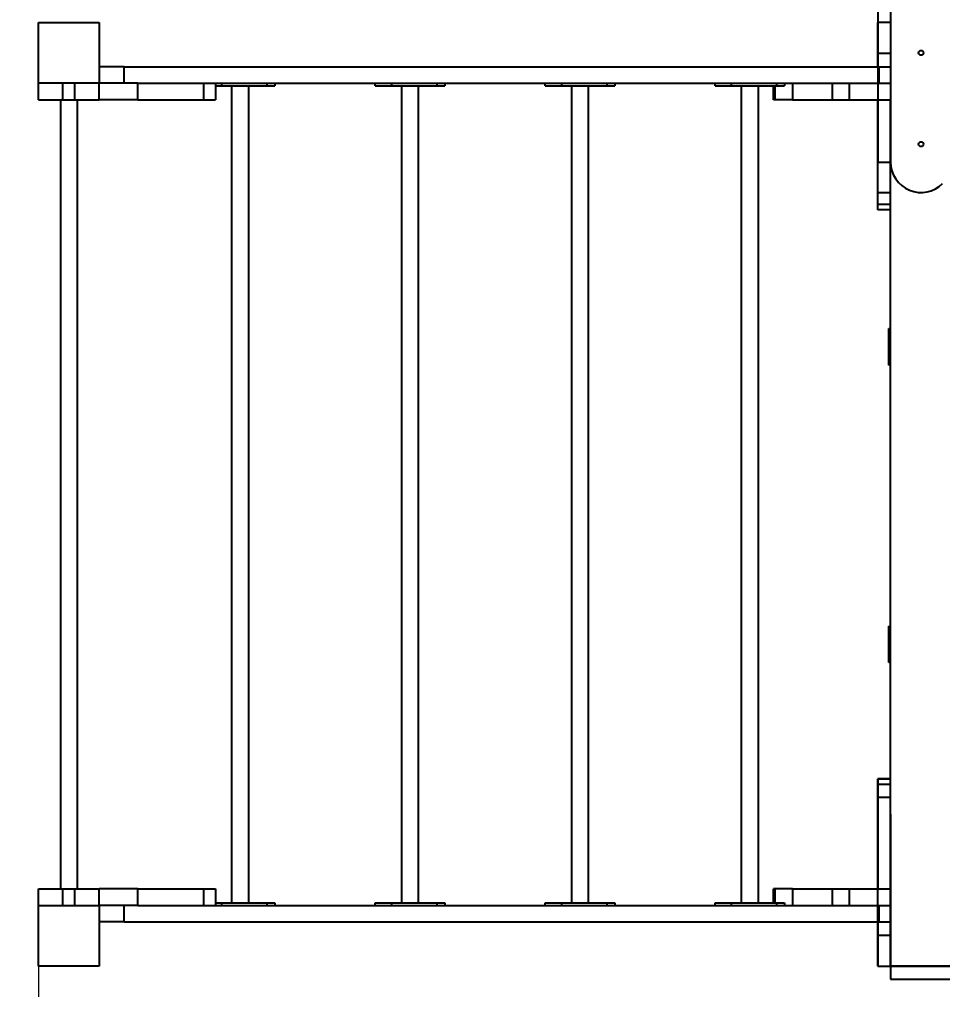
# Model space of a CAD drawing. Header units: millimetres. Extents: x -5107 to 5368, y -4871 to 3692.
# Drawn here: x -2863 to -1347, y -847 to 747 of the extents above; entities that cross this region are included whole.
import ezdxf

# ---------------------------------------------------------------- set-up
doc = ezdxf.new("R2010")
doc.units = ezdxf.units.MM
for name, color, linetype in [('DIKOM_ОБЪЕКТ', 7, 'Continuous'), ('DIKOM_РАЗМЕР_ЗОНА', 7, 'Continuous'), ('DIKOM_РАЗМЕР_ОБЪЕКТА', 7, 'Continuous')]:
    doc.layers.add(name, color=color, linetype=linetype)
doc.styles.add('style1', font='arial.ttf', dxfattribs={"width": 0.8})
doc.dimstyles.new('1-50', dxfattribs={"dimtxt": 300, "dimasz": 200, "dimexe": 100, "dimexo": 0, "dimgap": 100, "dimtad": 1, "dimdec": 0, "dimtxsty": 'style1', "dimcen": 0, "dimclrd": 7, "dimclre": 7, "dimadec": 1, "dimazin": 2, "dimtfac": 1, "dimtdec": 0, "dimtmove": 0, "dimatfit": 3, "dimfxl": 0, "dimlwd": 25, "dimlwe": 18, "dimarcsym": 0})

# ---------------------------------------------------------------- blocks, each defined once
blk = doc.blocks.new('*D0')
at = {"layer": 'Defpoints', "color": 0, "transparency": 16777216}
for p in [(3367.8, -130.8), (-2832.2, -728.1), (3367.8, -4175)]:
    blk.add_point(p, dxfattribs=at)
at = {"layer": 'DIKOM_РАЗМЕР_ОБЪЕКТА', "color": 7, "lineweight": 18, "transparency": 16777216}
for p, q in [((3367.8, -130.8), (3367.8, -4275)), ((-2832.2, -728.1), (-2832.2, -4275))]:
    blk.add_line(p, q, dxfattribs=at)
at = {"layer": 'DIKOM_РАЗМЕР_ОБЪЕКТА', "color": 7, "lineweight": 25, "transparency": 16777216}
blk.add_line((-2632.2, -4175), (3167.8, -4175), dxfattribs=at)
at = {"layer": 'DIKOM_РАЗМЕР_ОБЪЕКТА', "color": 7, "transparency": 16777216}
for points in [[(-2632.2, -4141.7), (-2632.2, -4208.3), (-2832.2, -4175)], [(3167.8, -4141.7), (3167.8, -4208.3), (3367.8, -4175)]]:
    blk.add_solid(points, dxfattribs=at)
at = {"layer": 'DIKOM_РАЗМЕР_ОБЪЕКТА', "color": 0, "transparency": 16777216, "insert": (267.8, -3921.8), "char_height": 300, "attachment_point": 5, "style": 'style1'}
blk.add_mtext('6200', dxfattribs=at)
blk = doc.blocks.new('*D1')
at = {"layer": 'Defpoints', "color": 0, "transparency": 16777216}
for p in [(-657.2, 2191.7), (-3179.7, -2108.3), (-657.2, -2108.3)]:
    blk.add_point(p, dxfattribs=at)
at = {"layer": 'DIKOM_РАЗМЕР_ОБЪЕКТА', "color": 7, "lineweight": 18, "transparency": 16777216}
for p, q in [((-657.2, 2191.7), (-3279.7, 2191.7)), ((-657.2, -2108.3), (-3279.7, -2108.3))]:
    blk.add_line(p, q, dxfattribs=at)
at = {"layer": 'DIKOM_РАЗМЕР_ОБЪЕКТА', "color": 7, "lineweight": 25, "transparency": 16777216}
blk.add_line((-3179.7, 1991.7), (-3179.7, -1908.3), dxfattribs=at)
at = {"layer": 'DIKOM_РАЗМЕР_ОБЪЕКТА', "color": 7, "transparency": 16777216}
for points in [[(-3213.1, 1991.7), (-3146.4, 1991.7), (-3179.7, 2191.7)], [(-3213.1, -1908.3), (-3146.4, -1908.3), (-3179.7, -2108.3)]]:
    blk.add_solid(points, dxfattribs=at)
at = {"layer": 'DIKOM_РАЗМЕР_ОБЪЕКТА', "color": 0, "transparency": 16777216, "insert": (-3433, -12.6), "char_height": 300, "attachment_point": 5, "rotation": 90, "style": 'style1'}
blk.add_mtext('4300', dxfattribs=at)
blk = doc.blocks.new('*D2')
at = {"layer": 'Defpoints', "color": 0, "transparency": 16777216}
for p in [(5367.8, -33.3), (-4332.2, -586.4), (5367.8, -4770.5)]:
    blk.add_point(p, dxfattribs=at)
at = {"layer": 'DIKOM_РАЗМЕР_ЗОНА', "color": 7, "lineweight": 18, "transparency": 16777216}
for p, q in [((5367.8, -33.3), (5367.8, -4870.5)), ((-4332.2, -586.4), (-4332.2, -4870.5))]:
    blk.add_line(p, q, dxfattribs=at)
at = {"layer": 'DIKOM_РАЗМЕР_ЗОНА', "color": 7, "lineweight": 25, "transparency": 16777216}
blk.add_line((-4132.2, -4770.5), (5167.8, -4770.5), dxfattribs=at)
at = {"layer": 'DIKOM_РАЗМЕР_ЗОНА', "color": 7, "transparency": 16777216}
for points in [[(-4132.2, -4737.2), (-4132.2, -4803.8), (-4332.2, -4770.5)], [(5167.8, -4737.2), (5167.8, -4803.8), (5367.8, -4770.5)]]:
    blk.add_solid(points, dxfattribs=at)
at = {"layer": 'DIKOM_РАЗМЕР_ЗОНА', "color": 0, "transparency": 16777216, "insert": (517.8, -4517.3), "char_height": 300, "attachment_point": 5, "style": 'style1'}
blk.add_mtext('9700', dxfattribs=at)
blk = doc.blocks.new('*D3')
at = {"layer": 'Defpoints', "color": 0, "transparency": 16777216}
for p in [(-1157.2, 3691.7), (-4657.4, -3608.3), (-1157.2, -3608.3)]:
    blk.add_point(p, dxfattribs=at)
at = {"layer": 'DIKOM_РАЗМЕР_ЗОНА', "color": 7, "lineweight": 18, "transparency": 16777216}
for p, q in [((-1157.2, 3691.7), (-4757.4, 3691.7)), ((-1157.2, -3608.3), (-4757.4, -3608.3))]:
    blk.add_line(p, q, dxfattribs=at)
at = {"layer": 'DIKOM_РАЗМЕР_ЗОНА', "color": 7, "lineweight": 25, "transparency": 16777216}
blk.add_line((-4657.4, 3491.7), (-4657.4, -3408.3), dxfattribs=at)
at = {"layer": 'DIKOM_РАЗМЕР_ЗОНА', "color": 7, "transparency": 16777216}
for points in [[(-4690.7, 3491.7), (-4624, 3491.7), (-4657.4, 3691.7)], [(-4690.7, -3408.3), (-4624, -3408.3), (-4657.4, -3608.3)]]:
    blk.add_solid(points, dxfattribs=at)
at = {"layer": 'DIKOM_РАЗМЕР_ЗОНА', "color": 0, "transparency": 16777216, "insert": (-4910.6, 41.7), "char_height": 300, "attachment_point": 5, "rotation": 90, "style": 'style1'}
blk.add_mtext('7300', dxfattribs=at)

msp = doc.modelspace()

# ---------------------------------------------------------------- linework, layer by layer
at = {"layer": 'DIKOM_ОБЪЕКТ'}
for p, q in [((-1453.2, 871), (-1453.2, 512.4)), ((-1432.2, 871), (-1432.2, 512.4)), ((-2832.2, 741.7), (-2732.2, 741.7)), ((-2832.2, 641.7), (-2832.2, 741.7)), ((-2732.2, 741.7), (-2732.2, 641.7)), ((-1432.2, 741.7), (-1453.2, 741.7)), ((-1453.2, 690.5), (-1453.2, 741.7)), ((-1432.2, 741.7), (-1432.2, 641.7)), ((-1432.2, 741.7), (-1432.2, 641.7)), ((-1432.2, 690.5), (-1453.2, 690.5)), ((-1453.2, 668.7), (-1453.2, 690.5)), ((-2691.2, 668.7), (-2732.2, 668.7)), ((-2691.2, 641.7), (-2691.2, 668.7)), ((-2691.2, 668.7), (-1451.2, 668.7)), ((-1451.2, 641.7), (-1451.2, 668.7)), ((-1451.2, 668.7), (-1432.2, 668.7)), ((-2732.2, 641.7), (-2832.2, 641.7)), ((-2832.2, 614.7), (-2832.2, 641.7)), ((-2792.2, 614.7), (-2792.2, 641.7)), ((-2772.2, 614.7), (-2772.2, 641.7)), ((-2732.2, 614.7), (-2732.2, 641.7)), ((-2668.9, 641.7), (-2732.2, 641.7)), ((-2668.9, 641.7), (-1500.6, 641.7)), ((-2668.9, 614.7), (-2668.9, 641.7)), ((-2668.9, 641.7), (-2560.2, 641.7)), ((-2560.2, 614.7), (-2560.2, 641.7)), ((-2541.2, 641.7), (-2541.2, 614.7)), ((-2541.2, 637.7), (-2530.7, 637.7)), ((-2530.7, 637.7), (-2530.7, 641.7)), ((-2530.7, 637.7), (-2456.2, 637.7)), ((-2514.3, -704.3), (-2514.3, 637.7)), ((-2487.3, 637.7), (-2487.3, -704.3)), ((-2456.2, 637.7), (-2456.2, 641.7)), ((-2456.2, 637.7), (-2443.6, 637.7)), ((-2443.6, 641.7), (-2443.6, 637.7)), ((-2278.9, 637.7), (-2278.9, 641.7)), ((-2278.9, 637.7), (-2251.6, 637.7)), ((-2251.6, 637.7), (-2251.6, 641.7)), ((-2251.6, 637.7), (-2177.1, 637.7)), ((-2235.2, -704.3), (-2235.2, 637.7)), ((-2208.2, 637.7), (-2208.2, -704.3)), ((-2177.1, 637.7), (-2177.1, 641.7)), ((-2177.1, 637.7), (-2164.5, 637.7)), ((-2164.5, 641.7), (-2164.5, 637.7)), ((-1999.8, 637.7), (-1999.8, 641.7)), ((-1999.8, 637.7), (-1972.5, 637.7)), ((-1972.5, 637.7), (-1972.5, 641.7)), ((-1972.5, 637.7), (-1898.1, 637.7)), ((-1956.1, -704.3), (-1956.1, 637.7)), ((-1929.1, 637.7), (-1929.1, -704.3)), ((-1898.1, 637.7), (-1898.1, 641.7)), ((-1898.1, 637.7), (-1885.4, 637.7)), ((-1885.4, 641.7), (-1885.4, 637.7)), ((-1720.7, 637.7), (-1720.7, 641.7)), ((-1720.7, 637.7), (-1693.4, 637.7)), ((-1693.4, 637.7), (-1693.4, 641.7)), ((-1693.4, 637.7), (-1619, 637.7)), ((-1677, -704.3), (-1677, 637.7)), ((-1650, 637.7), (-1650, -704.3)), ((-1624.7, 614.7), (-1624.7, 637.7)), ((-1622.6, 637.7), (-1622.6, 614.7)), ((-1619, 637.7), (-1619, 641.7)), ((-1619, 637.7), (-1606.3, 637.7)), ((-1606.3, 641.7), (-1606.3, 637.7)), ((-1593.3, 641.7), (-1593.3, 614.7)), ((-1528.5, 641.7), (-1528.5, 614.7)), ((-1528.5, 641.7), (-1500.6, 641.7)), ((-1500.6, 641.7), (-1500.6, 614.7)), ((-1500.6, 641.7), (-1432.2, 641.7)), ((-1432.2, 641.7), (-1432.2, 614.7)), ((-1432.2, 641.7), (-1432.2, 641.7)), ((-2832.2, 614.7), (-2792.2, 614.7)), ((-2795.4, -681.3), (-2795.4, 614.7)), ((-2792.2, 614.7), (-2772.2, 614.7)), ((-2772.2, 614.7), (-2732.2, 614.7)), ((-2768.4, 614.7), (-2768.4, -681.3)), ((-2668.9, 614.7), (-2732.2, 614.7)), ((-2668.9, 614.7), (-2560.2, 614.7)), ((-2560.2, 614.7), (-2541.2, 614.7)), ((-1622.6, 614.7), (-1624.7, 614.7)), ((-1593.3, 614.7), (-1622.6, 614.7)), ((-1593.3, 614.7), (-1528.5, 614.7)), ((-1528.5, 614.7), (-1500.6, 614.7)), ((-1500.6, 614.7), (-1432.2, 614.7)), ((-1453.2, 442.9), (-1453.2, 614.7)), ((-1432.2, 491.7), (-1432.2, 614.7)), ((-1453.2, 512.4), (-1432.2, 512.4)), ((-1453.2, 462.4), (-1453.2, 512.4)), ((-1432.2, -808.3), (-1432.2, 512.4)), ((-1432.2, -558.3), (-1432.2, 491.7)), ((-1453.2, 462.4), (-1432.2, 462.4)), ((-1432.2, 442.9), (-1453.2, 442.9)), ((-1453.2, 434.1), (-1453.2, 442.9)), ((-1432.2, 434.1), (-1453.2, 434.1)), ((-1435.2, 228.8), (-1435.2, 238.8)), ((-1435.2, 238.8), (-1432.2, 238.8)), ((-1432.2, 228.8), (-1435.2, 228.8)), ((-1435.2, 188.8), (-1435.2, 228.8)), ((-1435.2, 188.8), (-1432.2, 188.8)), ((-1435.2, 178.8), (-1435.2, 188.8)), ((-1432.2, 178.8), (-1435.2, 178.8)), ((-1435.2, -259.6), (-1435.2, -249.6)), ((-1435.2, -249.6), (-1432.2, -249.6)), ((-1432.2, -259.6), (-1435.2, -259.6)), ((-1435.2, -299.6), (-1435.2, -259.6)), ((-1435.2, -299.6), (-1432.2, -299.6)), ((-1435.2, -309.6), (-1435.2, -299.6)), ((-1432.2, -309.6), (-1435.2, -309.6)), ((-1432.2, -500.7), (-1453.2, -500.7)), ((-1453.2, -530.7), (-1453.2, -500.7)), ((-1453.2, -500.7), (-1432.2, -500.7)), ((-1453.2, -500.7), (-1453.2, -509.5)), ((-1453.2, -509.5), (-1432.2, -509.5)), ((-1453.2, -509.5), (-1453.2, -681.3)), ((-1453.2, -530.7), (-1432.2, -530.7)), ((-1453.2, -808.3), (-1453.2, -530.7)), ((-1432.2, -808.3), (-1432.2, -530.7)), ((-1432.2, -558.3), (-1432.2, -681.3)), ((-2832.2, -708.3), (-2832.2, -681.3)), ((-2832.2, -681.3), (-2792.2, -681.3)), ((-2792.2, -708.3), (-2792.2, -681.3)), ((-2792.2, -681.3), (-2772.2, -681.3)), ((-2772.2, -708.3), (-2772.2, -681.3)), ((-2772.2, -681.3), (-2732.2, -681.3)), ((-2732.2, -708.3), (-2732.2, -681.3)), ((-2668.9, -681.3), (-2732.2, -681.3)), ((-2668.9, -708.3), (-2668.9, -681.3)), ((-2668.9, -681.3), (-2560.2, -681.3)), ((-2560.2, -708.3), (-2560.2, -681.3)), ((-2560.2, -681.3), (-2541.2, -681.3)), ((-2541.2, -681.3), (-2541.2, -708.3)), ((-1624.7, -704.3), (-1624.7, -681.3)), ((-1622.6, -681.3), (-1624.7, -681.3)), ((-1593.3, -681.3), (-1622.6, -681.3)), ((-1622.6, -681.3), (-1622.6, -704.3)), ((-1593.3, -681.3), (-1593.3, -708.3)), ((-1593.3, -681.3), (-1528.5, -681.3)), ((-1528.5, -681.3), (-1528.5, -708.3)), ((-1528.5, -681.3), (-1500.6, -681.3)), ((-1500.6, -681.3), (-1500.6, -708.3)), ((-1500.6, -681.3), (-1432.2, -681.3)), ((-1432.2, -681.3), (-1432.2, -708.3)), ((-2832.2, -808.3), (-2832.2, -708.3)), ((-2832.2, -708.3), (-2732.2, -708.3)), ((-2732.2, -708.3), (-2732.2, -808.3)), ((-2668.9, -708.3), (-2732.2, -708.3)), ((-2691.2, -735.3), (-2691.2, -708.3)), ((-2668.9, -708.3), (-1500.6, -708.3)), ((-2668.9, -708.3), (-2560.2, -708.3)), ((-2541.2, -704.3), (-2530.7, -704.3)), ((-2530.7, -708.3), (-2530.7, -704.3)), ((-2530.7, -704.3), (-2456.2, -704.3)), ((-2456.2, -708.3), (-2456.2, -704.3)), ((-2456.2, -704.3), (-2443.6, -704.3)), ((-2443.6, -704.3), (-2443.6, -708.3)), ((-2278.9, -708.3), (-2278.9, -704.3)), ((-2278.9, -704.3), (-2251.6, -704.3)), ((-2251.6, -708.3), (-2251.6, -704.3)), ((-2251.6, -704.3), (-2177.1, -704.3)), ((-2177.1, -708.3), (-2177.1, -704.3)), ((-2177.1, -704.3), (-2164.5, -704.3)), ((-2164.5, -704.3), (-2164.5, -708.3)), ((-1999.8, -708.3), (-1999.8, -704.3)), ((-1999.8, -704.3), (-1972.5, -704.3)), ((-1972.5, -708.3), (-1972.5, -704.3)), ((-1972.5, -704.3), (-1898.1, -704.3)), ((-1898.1, -708.3), (-1898.1, -704.3)), ((-1898.1, -704.3), (-1885.4, -704.3)), ((-1885.4, -704.3), (-1885.4, -708.3)), ((-1720.7, -708.3), (-1720.7, -704.3)), ((-1720.7, -704.3), (-1693.4, -704.3)), ((-1693.4, -708.3), (-1693.4, -704.3)), ((-1693.4, -704.3), (-1619, -704.3)), ((-1619, -708.3), (-1619, -704.3)), ((-1619, -704.3), (-1606.3, -704.3)), ((-1606.3, -704.3), (-1606.3, -708.3)), ((-1528.5, -708.3), (-1500.6, -708.3)), ((-1500.6, -708.3), (-1432.2, -708.3)), ((-1451.2, -735.3), (-1451.2, -708.3)), ((-1432.2, -708.3), (-1432.2, -808.3)), ((-1432.2, -708.3), (-1432.2, -708.3)), ((-1432.2, -708.3), (-1432.2, -808.3)), ((-2691.2, -735.3), (-2732.2, -735.3)), ((-2691.2, -735.3), (-1451.2, -735.3)), ((-1453.2, -735.3), (-1453.2, -757.1)), ((-1451.2, -735.3), (-1432.2, -735.3)), ((-1453.2, -757.1), (-1432.2, -757.1)), ((-1453.2, -757.1), (-1453.2, -808.3)), ((-2732.2, -808.3), (-2832.2, -808.3)), ((-1453.2, -808.3), (-1432.2, -808.3)), ((-1453.2, -808.3), (-1432.2, -808.3)), ((-1432.2, -808.3), (-1432.2, -829.3)), ((-1432.2, -808.3), (-1154.6, -808.3)), ((-1332.2, -808.3), (-1432.2, -808.3)), ((-1432.2, -808.3), (-1332.2, -808.3)), ((-1432.2, -808.3), (-1332.2, -808.3)), ((-1432.2, -829.3), (-1154.6, -829.3))]:
    msp.add_line(p, q, dxfattribs=at)
for centre in [(-1382.2, 691.7), (-1382.2, 541.7)]:
    msp.add_circle(centre, 4, dxfattribs=at)
msp.add_arc((-1382.2, 512.4), 50, 180, 315, dxfattribs=at)

# ---------------------------------------------------------------- dimensions: what is measured, and where the dimension line sits
at = {"layer": 'DIKOM_РАЗМЕР_ЗОНА'}
dim = msp.add_linear_dim(base=(-4657.4, -3608.3), p1=(-1157.2, 3691.7), p2=(-1157.2, -3608.3), angle=90, dimstyle='1-50', dxfattribs=at)
dim.commit()
dim.dimension.update_dxf_attribs({"geometry": '*D3', "text_midpoint": (-4657.4, 41.7), "dimtype": 160})
dim = msp.add_linear_dim(base=(5367.8, -4770.5), p1=(-4332.2, -586.4), p2=(5367.8, -33.3), dimstyle='1-50', dxfattribs=at)
dim.commit()
dim.dimension.update_dxf_attribs({"geometry": '*D2', "text_midpoint": (517.8, -4770.5), "dimtype": 160})
at = {"layer": 'DIKOM_РАЗМЕР_ОБЪЕКТА'}
dim = msp.add_linear_dim(base=(-3179.7, -2108.3), p1=(-657.2, 2191.7), p2=(-657.2, -2108.3), angle=90, dimstyle='1-50', dxfattribs=at)
dim.commit()
dim.dimension.update_dxf_attribs({"geometry": '*D1', "text_midpoint": (-3179.7, -12.6), "dimtype": 160})
dim = msp.add_linear_dim(base=(3367.8, -4175), p1=(-2832.2, -728.1), p2=(3367.8, -130.8), dimstyle='1-50', dxfattribs=at)
dim.commit()
dim.dimension.update_dxf_attribs({"geometry": '*D0', "text_midpoint": (267.8, -4175), "dimtype": 160})

doc.saveas('drawing.dxf')
